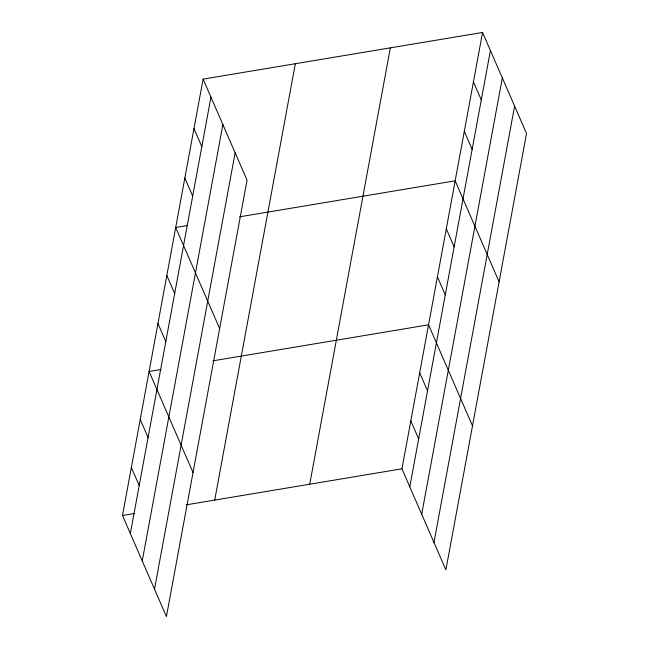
<?xml version="1.0" encoding="UTF-8"?>
<svg xmlns="http://www.w3.org/2000/svg" width="649" height="649" viewBox="0 0 649 649"><rect width="100%" height="100%" fill="white"/><g stroke="black" fill="none" stroke-linecap="round" stroke-linejoin="round"><path stroke-width="0.97" d="M203.113 79.121L247.05 180.187L166.428 616.55L122.483 515.493L203.113 79.121L482.572 32.45L526.517 133.507L445.887 569.879L401.95 468.813L482.572 32.45M130.335 533.543L210.957 97.172M142.245 560.931L222.875 124.567M154.511 589.154L235.141 152.791M214.705 500.087L295.336 63.724M309.727 484.219L390.349 47.856M409.795 486.864L490.425 50.5M421.704 514.259L502.334 77.896M433.978 542.483L514.608 106.12M187.472 225.519L175.701 227.491L219.638 328.548M239.465 216.839L455.16 180.811L499.105 281.877M160.863 369.524L149.092 371.488L193.029 472.553M212.864 360.836L428.551 324.816L472.496 425.874M122.483 515.493L134.254 513.521M186.255 504.841L401.95 468.813M473.437 81.904L481.282 99.954M464.303 131.358L472.148 149.408M446.293 228.813L454.138 246.863M437.426 276.815L445.271 294.865M419.684 372.818L427.537 390.868M410.817 420.82L418.662 438.87M193.97 128.575L201.823 146.625M184.835 178.037L192.688 196.087M166.825 275.484L174.678 293.535M157.958 323.486L165.811 341.536M140.225 419.489L148.069 437.54M131.349 467.491L139.202 485.541"/></g></svg>
